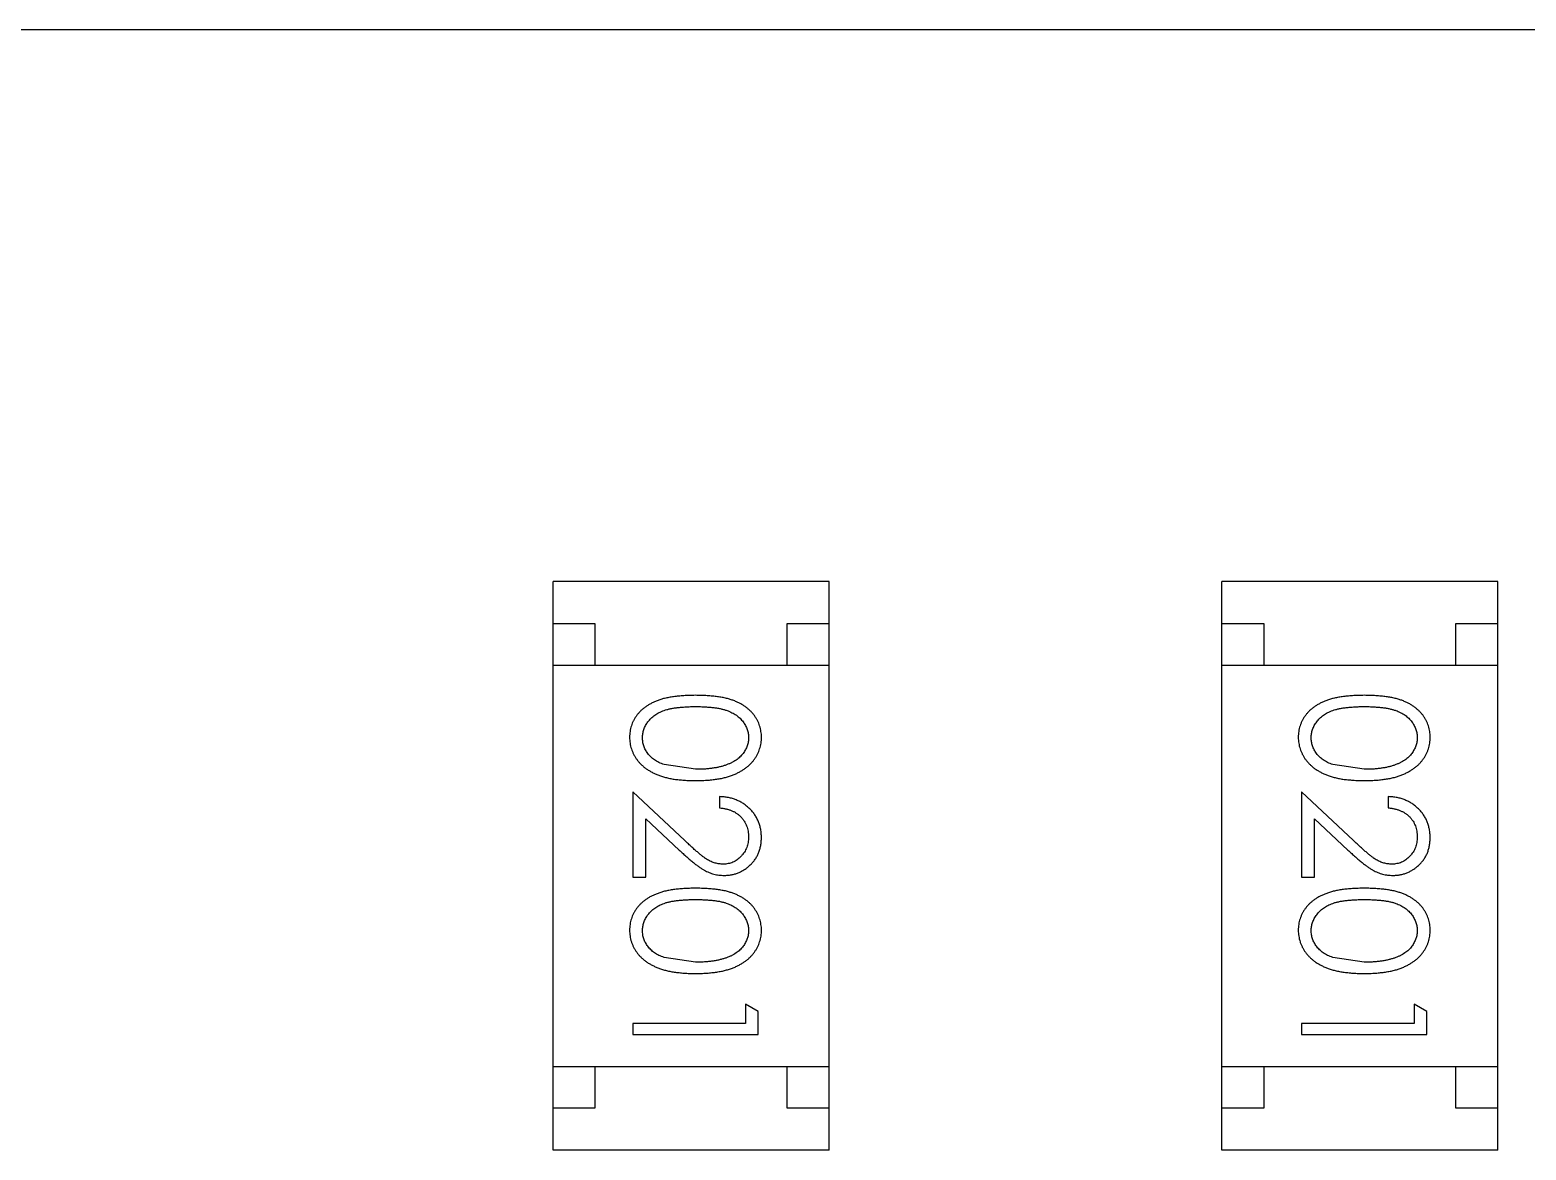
# Model space of a CAD drawing. Header units: inches. Extents: x 4.1 to 94, y -51.8 to -2.2.
# Drawn here: x 73.513 to 75.303, y -33.155 to -31.815 of the extents above; entities that cross this region are included whole.
import ezdxf

# ---------------------------------------------------------------- set-up
doc = ezdxf.new("R2010")
doc.units = ezdxf.units.IN
doc.header["$LTSCALE"] = 1.21
doc.header["$MEASUREMENT"] = 0
doc.layers.get('0').update_dxf_attribs({"linetype": 'CONTINUOUS'})

msp = doc.modelspace()

# ---------------------------------------------------------------- linework, layer by layer
at = {"color": 7, "linetype": 'Continuous'}
for p, q in [((76.9043, -31.815), (70.9043, -31.815)), ((74.4691, -32.475), (74.1391, -32.475)), ((74.1391, -33.155), (74.1391, -32.475)), ((74.4691, -33.155), (74.4691, -32.475)), ((75.2691, -32.475), (74.9391, -32.475)), ((74.9391, -33.155), (74.9391, -32.475)), ((75.2691, -33.155), (75.2691, -32.475)), ((74.1391, -32.525), (74.1891, -32.525)), ((74.1891, -32.525), (74.1891, -32.575)), ((74.4191, -32.525), (74.4691, -32.525)), ((74.4191, -32.575), (74.4191, -32.525)), ((74.9391, -32.525), (74.9891, -32.525)), ((74.9891, -32.525), (74.9891, -32.575)), ((75.2191, -32.525), (75.2691, -32.525)), ((75.2191, -32.575), (75.2191, -32.525)), ((74.1391, -32.575), (74.4691, -32.575)), ((74.9391, -32.575), (75.2691, -32.575)), ((74.3094, -32.6995), (74.2717, -32.6938)), ((75.1094, -32.6995), (75.0717, -32.6938)), ((74.2964, -32.7846), (74.2344, -32.7264)), ((74.2344, -32.7264), (74.2344, -32.8284)), ((74.3382, -32.7322), (74.3382, -32.7457)), ((75.0964, -32.7846), (75.0344, -32.7264)), ((75.0344, -32.7264), (75.0344, -32.8284)), ((75.1382, -32.7322), (75.1382, -32.7457)), ((74.2498, -32.7586), (74.2898, -32.7961)), ((74.2498, -32.8284), (74.2498, -32.7586)), ((75.0498, -32.7586), (75.0898, -32.7961)), ((75.0498, -32.8284), (75.0498, -32.7586)), ((74.2344, -32.8284), (74.2498, -32.8284)), ((75.0344, -32.8284), (75.0498, -32.8284)), ((74.3094, -32.9303), (74.2717, -32.9246)), ((75.1094, -32.9303), (75.0717, -32.9246)), ((74.3844, -32.9891), (74.369, -32.9803)), ((74.369, -32.9803), (74.369, -33.0034)), ((75.1844, -32.9891), (75.169, -32.9803)), ((75.169, -32.9803), (75.169, -33.0034)), ((74.369, -33.0034), (74.2344, -33.0034)), ((74.2344, -33.0034), (74.2344, -33.0168)), ((74.3844, -33.0168), (74.3844, -32.9891)), ((75.169, -33.0034), (75.0344, -33.0034)), ((75.0344, -33.0034), (75.0344, -33.0168)), ((75.1844, -33.0168), (75.1844, -32.9891)), ((74.2344, -33.0168), (74.3844, -33.0168)), ((75.0344, -33.0168), (75.1844, -33.0168)), ((74.1391, -33.055), (74.4691, -33.055)), ((74.1891, -33.055), (74.1891, -33.105)), ((74.4191, -33.105), (74.4191, -33.055)), ((74.9391, -33.055), (75.2691, -33.055)), ((74.9891, -33.055), (74.9891, -33.105)), ((75.2191, -33.105), (75.2191, -33.055)), ((74.1891, -33.105), (74.1391, -33.105)), ((74.4691, -33.105), (74.4191, -33.105)), ((74.9891, -33.105), (74.9391, -33.105)), ((75.2691, -33.105), (75.2191, -33.105)), ((74.4691, -33.155), (74.1391, -33.155)), ((75.2691, -33.155), (74.9391, -33.155))]:
    msp.add_line(p, q, dxfattribs=at)
for points, knots in [([(74.3093, -32.611), (74.3069, -32.6111), (74.3023, -32.6111), (74.2955, -32.6114), (74.2892, -32.6119), (74.2832, -32.6126), (74.2777, -32.6135), (74.2725, -32.6146), (74.2678, -32.6159), (74.2635, -32.6174), (74.2595, -32.6191), (74.2558, -32.621), (74.2523, -32.623), (74.2491, -32.6252), (74.2461, -32.6275), (74.2434, -32.6299), (74.241, -32.6326), (74.2388, -32.6354), (74.2368, -32.6383), (74.2351, -32.6413), (74.2337, -32.6444), (74.2326, -32.6476), (74.2316, -32.6509), (74.231, -32.6542), (74.2306, -32.6577), (74.2305, -32.66), (74.2305, -32.6612)], [0, 0, 0, 0, 0.068113, 0.132564, 0.193427, 0.250218, 0.303569, 0.353576, 0.400235, 0.443586, 0.484619, 0.524292, 0.56238, 0.599049, 0.63494, 0.669782, 0.704009, 0.737842, 0.771098, 0.803896, 0.836415, 0.868639, 0.900715, 0.933378, 0.966213, 1, 1, 1, 1]), ([(74.3882, -32.6612), (74.3882, -32.66), (74.3882, -32.6577), (74.3877, -32.6542), (74.3871, -32.6509), (74.3861, -32.6476), (74.385, -32.6444), (74.3835, -32.6412), (74.3818, -32.6382), (74.3799, -32.6352), (74.3776, -32.6324), (74.3752, -32.6298), (74.3725, -32.6273), (74.3695, -32.625), (74.3663, -32.6228), (74.3629, -32.6208), (74.3592, -32.619), (74.3552, -32.6173), (74.3509, -32.6158), (74.3462, -32.6146), (74.3411, -32.6134), (74.3355, -32.6126), (74.3296, -32.6119), (74.3232, -32.6114), (74.3164, -32.6111), (74.3117, -32.6111), (74.3093, -32.611)], [0, 0, 0, 0, 0.033742, 0.066533, 0.099153, 0.13154, 0.164087, 0.196563, 0.229707, 0.263315, 0.297504, 0.331686, 0.366482, 0.4021, 0.438958, 0.476748, 0.515985, 0.556589, 0.599519, 0.645765, 0.695487, 0.748721, 0.805687, 0.866754, 0.931405, 1, 1, 1, 1]), ([(75.1093, -32.611), (75.1069, -32.6111), (75.1023, -32.6111), (75.0955, -32.6114), (75.0892, -32.6119), (75.0832, -32.6126), (75.0777, -32.6135), (75.0725, -32.6146), (75.0678, -32.6159), (75.0635, -32.6174), (75.0595, -32.6191), (75.0558, -32.621), (75.0523, -32.623), (75.0491, -32.6252), (75.0461, -32.6275), (75.0434, -32.6299), (75.041, -32.6326), (75.0388, -32.6354), (75.0368, -32.6383), (75.0352, -32.6413), (75.0337, -32.6444), (75.0326, -32.6476), (75.0316, -32.6509), (75.031, -32.6542), (75.0306, -32.6577), (75.0305, -32.66), (75.0305, -32.6612)], [0, 0, 0, 0, 0.068113, 0.132564, 0.193427, 0.250218, 0.303569, 0.353576, 0.400235, 0.443586, 0.484619, 0.524292, 0.56238, 0.599049, 0.63494, 0.669782, 0.704009, 0.737842, 0.771098, 0.803896, 0.836415, 0.868639, 0.900715, 0.933378, 0.966213, 1, 1, 1, 1]), ([(75.1882, -32.6612), (75.1882, -32.66), (75.1882, -32.6577), (75.1877, -32.6542), (75.1871, -32.6509), (75.1861, -32.6476), (75.185, -32.6444), (75.1835, -32.6412), (75.1818, -32.6382), (75.1799, -32.6352), (75.1776, -32.6324), (75.1752, -32.6298), (75.1725, -32.6273), (75.1695, -32.625), (75.1663, -32.6228), (75.1629, -32.6208), (75.1592, -32.619), (75.1552, -32.6173), (75.1509, -32.6158), (75.1462, -32.6146), (75.1411, -32.6134), (75.1355, -32.6126), (75.1296, -32.6119), (75.1232, -32.6114), (75.1164, -32.6111), (75.1117, -32.6111), (75.1093, -32.611)], [0, 0, 0, 0, 0.033742, 0.066533, 0.099153, 0.13154, 0.164087, 0.196563, 0.229707, 0.263315, 0.297504, 0.331686, 0.366482, 0.4021, 0.438958, 0.476748, 0.515985, 0.556589, 0.599519, 0.645765, 0.695487, 0.748721, 0.805687, 0.866754, 0.931405, 1, 1, 1, 1]), ([(74.2459, -32.6616), (74.246, -32.66), (74.2462, -32.6567), (74.2475, -32.6518), (74.2495, -32.6471), (74.2519, -32.6433), (74.2542, -32.6405), (74.2561, -32.6384), (74.2583, -32.6365), (74.2606, -32.6347), (74.2631, -32.6331), (74.2658, -32.6316), (74.2687, -32.6303), (74.2718, -32.629), (74.2752, -32.628), (74.279, -32.627), (74.2832, -32.6263), (74.2877, -32.6256), (74.2926, -32.6251), (74.2978, -32.6248), (74.3035, -32.6245), (74.3074, -32.6245), (74.3094, -32.6245)], [0, 0, 0, 0, 0.060034, 0.120278, 0.182348, 0.247919, 0.281641, 0.315701, 0.350322, 0.385703, 0.421819, 0.459196, 0.497866, 0.538301, 0.58121, 0.628183, 0.679403, 0.734699, 0.794074, 0.858416, 0.927049, 1, 1, 1, 1]), ([(74.3094, -32.6245), (74.3114, -32.6245), (74.3153, -32.6245), (74.3209, -32.6248), (74.3262, -32.6251), (74.3311, -32.6256), (74.3357, -32.6262), (74.3398, -32.6271), (74.3436, -32.628), (74.347, -32.6291), (74.3501, -32.6303), (74.353, -32.6317), (74.3557, -32.6332), (74.3582, -32.6348), (74.3605, -32.6365), (74.3627, -32.6384), (74.3646, -32.6405), (74.3668, -32.6433), (74.3692, -32.6471), (74.3713, -32.6518), (74.3726, -32.6567), (74.3727, -32.66), (74.3728, -32.6616)], [0, 0, 0, 0, 0.073302, 0.142286, 0.206253, 0.266017, 0.321612, 0.372532, 0.419497, 0.462398, 0.502825, 0.541489, 0.579034, 0.615143, 0.650298, 0.684912, 0.718701, 0.752189, 0.817245, 0.879117, 0.939613, 1, 1, 1, 1]), ([(75.0459, -32.6616), (75.046, -32.66), (75.0462, -32.6567), (75.0475, -32.6518), (75.0495, -32.6471), (75.0519, -32.6433), (75.0542, -32.6405), (75.0561, -32.6384), (75.0583, -32.6365), (75.0606, -32.6347), (75.0631, -32.6331), (75.0658, -32.6316), (75.0687, -32.6303), (75.0718, -32.629), (75.0752, -32.628), (75.079, -32.627), (75.0832, -32.6263), (75.0877, -32.6256), (75.0926, -32.6251), (75.0978, -32.6248), (75.1035, -32.6245), (75.1074, -32.6245), (75.1094, -32.6245)], [0, 0, 0, 0, 0.060034, 0.120278, 0.182348, 0.247919, 0.281641, 0.315701, 0.350322, 0.385703, 0.421819, 0.459196, 0.497866, 0.538301, 0.58121, 0.628183, 0.679403, 0.734699, 0.794074, 0.858416, 0.927049, 1, 1, 1, 1]), ([(75.1094, -32.6245), (75.1114, -32.6245), (75.1153, -32.6245), (75.121, -32.6248), (75.1262, -32.6251), (75.1311, -32.6256), (75.1357, -32.6262), (75.1398, -32.6271), (75.1436, -32.628), (75.147, -32.6291), (75.1501, -32.6303), (75.153, -32.6317), (75.1557, -32.6332), (75.1582, -32.6348), (75.1605, -32.6365), (75.1627, -32.6384), (75.1646, -32.6405), (75.1668, -32.6433), (75.1692, -32.6471), (75.1713, -32.6518), (75.1726, -32.6567), (75.1727, -32.66), (75.1728, -32.6616)], [0, 0, 0, 0, 0.073302, 0.142286, 0.206253, 0.266017, 0.321612, 0.372532, 0.419497, 0.462398, 0.502825, 0.541489, 0.579034, 0.615143, 0.650298, 0.684912, 0.718701, 0.752189, 0.817245, 0.879117, 0.939613, 1, 1, 1, 1]), ([(74.2305, -32.6612), (74.2305, -32.6624), (74.2306, -32.6648), (74.231, -32.6683), (74.2317, -32.6717), (74.2326, -32.6751), (74.2338, -32.6783), (74.2353, -32.6815), (74.237, -32.6846), (74.239, -32.6876), (74.2413, -32.6905), (74.2438, -32.6932), (74.2466, -32.6958), (74.2496, -32.6982), (74.2529, -32.7005), (74.2565, -32.7026), (74.2603, -32.7045), (74.2643, -32.7063), (74.2687, -32.7079), (74.2735, -32.7092), (74.2786, -32.7104), (74.284, -32.7114), (74.2898, -32.712), (74.296, -32.7126), (74.3025, -32.7129), (74.307, -32.7129), (74.3093, -32.713)], [0, 0, 0, 0, 0.033824, 0.067298, 0.10028, 0.133019, 0.165736, 0.198792, 0.232372, 0.266409, 0.301016, 0.336196, 0.371972, 0.408574, 0.446394, 0.485225, 0.525372, 0.567224, 0.611081, 0.65775, 0.70702, 0.759235, 0.814484, 0.873227, 0.934937, 1, 1, 1, 1]), ([(74.2717, -32.6938), (74.2706, -32.6934), (74.2686, -32.6927), (74.2656, -32.6913), (74.2629, -32.6899), (74.2604, -32.6883), (74.2581, -32.6865), (74.2559, -32.6847), (74.254, -32.6827), (74.2518, -32.6799), (74.2494, -32.6762), (74.2474, -32.6715), (74.2461, -32.6666), (74.246, -32.6633), (74.2459, -32.6616)], [0, 0, 0, 0, 0.075949, 0.148549, 0.218996, 0.286119, 0.351826, 0.416074, 0.478265, 0.540325, 0.660405, 0.774606, 0.887187, 1, 1, 1, 1]), ([(74.3093, -32.713), (74.3116, -32.7129), (74.3161, -32.7129), (74.3227, -32.7126), (74.3289, -32.7121), (74.3347, -32.7113), (74.3402, -32.7104), (74.3453, -32.7092), (74.3501, -32.7078), (74.3545, -32.7062), (74.3586, -32.7044), (74.3624, -32.7025), (74.366, -32.7003), (74.3693, -32.6981), (74.3723, -32.6957), (74.3751, -32.6931), (74.3776, -32.6904), (74.3798, -32.6875), (74.3818, -32.6846), (74.3835, -32.6815), (74.385, -32.6783), (74.3861, -32.675), (74.3871, -32.6717), (74.3878, -32.6683), (74.3882, -32.6648), (74.3882, -32.6624), (74.3882, -32.6612)], [0, 0, 0, 0, 0.065278, 0.127205, 0.186168, 0.241675, 0.294115, 0.343609, 0.390387, 0.434463, 0.476646, 0.517002, 0.555936, 0.593716, 0.630057, 0.665601, 0.700745, 0.734917, 0.768681, 0.802087, 0.834849, 0.867433, 0.900138, 0.932806, 0.966212, 1, 1, 1, 1]), ([(74.3728, -32.6616), (74.3727, -32.6633), (74.3726, -32.6666), (74.3713, -32.6714), (74.3692, -32.6761), (74.3668, -32.6798), (74.3646, -32.6827), (74.3625, -32.6847), (74.3603, -32.6867), (74.3578, -32.6885), (74.3551, -32.6902), (74.3522, -32.6917), (74.349, -32.6932), (74.3456, -32.6945), (74.3419, -32.6957), (74.338, -32.6968), (74.3338, -32.6976), (74.3294, -32.6983), (74.3248, -32.6988), (74.3199, -32.6993), (74.3147, -32.6994), (74.3112, -32.6995), (74.3094, -32.6995)], [0, 0, 0, 0, 0.059689, 0.119507, 0.181075, 0.246162, 0.279894, 0.314468, 0.350403, 0.387474, 0.426147, 0.466624, 0.508745, 0.553328, 0.600058, 0.649177, 0.700552, 0.754894, 0.811825, 0.871514, 0.934319, 1, 1, 1, 1]), ([(75.0305, -32.6612), (75.0305, -32.6624), (75.0306, -32.6648), (75.031, -32.6683), (75.0317, -32.6717), (75.0326, -32.6751), (75.0338, -32.6783), (75.0353, -32.6815), (75.037, -32.6846), (75.039, -32.6876), (75.0413, -32.6905), (75.0438, -32.6932), (75.0466, -32.6958), (75.0496, -32.6982), (75.0529, -32.7005), (75.0565, -32.7026), (75.0603, -32.7045), (75.0643, -32.7063), (75.0687, -32.7079), (75.0735, -32.7092), (75.0786, -32.7104), (75.084, -32.7114), (75.0898, -32.712), (75.096, -32.7126), (75.1025, -32.7129), (75.107, -32.7129), (75.1093, -32.713)], [0, 0, 0, 0, 0.033824, 0.067298, 0.10028, 0.133019, 0.165736, 0.198792, 0.232372, 0.266409, 0.301016, 0.336196, 0.371972, 0.408574, 0.446394, 0.485225, 0.525372, 0.567224, 0.611081, 0.65775, 0.70702, 0.759235, 0.814484, 0.873227, 0.934937, 1, 1, 1, 1]), ([(75.0717, -32.6938), (75.0706, -32.6934), (75.0686, -32.6927), (75.0656, -32.6913), (75.0629, -32.6899), (75.0604, -32.6883), (75.0581, -32.6865), (75.0559, -32.6847), (75.054, -32.6827), (75.0518, -32.6799), (75.0494, -32.6762), (75.0474, -32.6715), (75.0461, -32.6666), (75.046, -32.6633), (75.0459, -32.6616)], [0, 0, 0, 0, 0.075949, 0.148549, 0.218996, 0.286119, 0.351826, 0.416074, 0.478265, 0.540325, 0.660405, 0.774606, 0.887187, 1, 1, 1, 1]), ([(75.1093, -32.713), (75.1116, -32.7129), (75.1161, -32.7129), (75.1227, -32.7126), (75.1289, -32.7121), (75.1347, -32.7113), (75.1402, -32.7104), (75.1453, -32.7092), (75.1501, -32.7078), (75.1545, -32.7062), (75.1586, -32.7044), (75.1624, -32.7025), (75.166, -32.7003), (75.1693, -32.6981), (75.1723, -32.6957), (75.1751, -32.6931), (75.1776, -32.6904), (75.1798, -32.6875), (75.1818, -32.6846), (75.1835, -32.6815), (75.185, -32.6783), (75.1862, -32.675), (75.1871, -32.6717), (75.1878, -32.6683), (75.1882, -32.6648), (75.1882, -32.6624), (75.1882, -32.6612)], [0, 0, 0, 0, 0.065278, 0.127205, 0.186168, 0.241675, 0.294115, 0.343609, 0.390387, 0.434463, 0.476646, 0.517002, 0.555936, 0.593716, 0.630057, 0.665601, 0.700745, 0.734917, 0.768681, 0.802087, 0.834849, 0.867433, 0.900138, 0.932806, 0.966212, 1, 1, 1, 1]), ([(75.1728, -32.6616), (75.1727, -32.6633), (75.1726, -32.6666), (75.1713, -32.6714), (75.1692, -32.6761), (75.1668, -32.6798), (75.1646, -32.6827), (75.1626, -32.6847), (75.1603, -32.6867), (75.1579, -32.6885), (75.1551, -32.6902), (75.1522, -32.6917), (75.149, -32.6932), (75.1456, -32.6945), (75.1419, -32.6957), (75.138, -32.6968), (75.1338, -32.6976), (75.1294, -32.6983), (75.1248, -32.6988), (75.1199, -32.6993), (75.1147, -32.6994), (75.1112, -32.6995), (75.1094, -32.6995)], [0, 0, 0, 0, 0.059689, 0.119507, 0.181075, 0.246162, 0.279894, 0.314468, 0.350403, 0.387474, 0.426147, 0.466624, 0.508745, 0.553328, 0.600058, 0.649177, 0.700552, 0.754894, 0.811825, 0.871514, 0.934319, 1, 1, 1, 1]), ([(74.3882, -32.7811), (74.3882, -32.7794), (74.3881, -32.7762), (74.3874, -32.7713), (74.3863, -32.7667), (74.3848, -32.7623), (74.3828, -32.7581), (74.3804, -32.754), (74.3775, -32.7502), (74.3742, -32.7467), (74.3706, -32.7434), (74.3667, -32.7405), (74.3625, -32.7381), (74.3581, -32.7361), (74.3535, -32.7344), (74.3486, -32.7333), (74.3435, -32.7325), (74.34, -32.7323), (74.3382, -32.7322)], [0, 0, 0, 0, 0.06445, 0.126725, 0.187421, 0.247417, 0.306749, 0.366595, 0.427749, 0.490235, 0.553031, 0.614805, 0.676505, 0.738096, 0.801021, 0.864897, 0.931209, 1, 1, 1, 1]), ([(75.1882, -32.7811), (75.1882, -32.7794), (75.1881, -32.7762), (75.1874, -32.7713), (75.1863, -32.7667), (75.1848, -32.7623), (75.1828, -32.7581), (75.1804, -32.754), (75.1775, -32.7502), (75.1742, -32.7467), (75.1706, -32.7434), (75.1667, -32.7405), (75.1625, -32.7381), (75.1581, -32.7361), (75.1535, -32.7344), (75.1486, -32.7333), (75.1435, -32.7325), (75.14, -32.7323), (75.1382, -32.7322)], [0, 0, 0, 0, 0.06445, 0.126725, 0.187421, 0.247417, 0.306749, 0.366595, 0.427749, 0.490235, 0.553031, 0.614805, 0.676505, 0.738096, 0.801021, 0.864897, 0.931209, 1, 1, 1, 1]), ([(74.3382, -32.7457), (74.3395, -32.7458), (74.3422, -32.746), (74.3459, -32.7468), (74.3495, -32.7477), (74.3528, -32.749), (74.3559, -32.7505), (74.3587, -32.7522), (74.3614, -32.7542), (74.3638, -32.7565), (74.3659, -32.7589), (74.3678, -32.7615), (74.3693, -32.7643), (74.3706, -32.7673), (74.3716, -32.7703), (74.3723, -32.7736), (74.3727, -32.777), (74.3728, -32.7793), (74.3728, -32.7804)], [0, 0, 0, 0, 0.073648, 0.143686, 0.210962, 0.275557, 0.338064, 0.399311, 0.4594, 0.51934, 0.579024, 0.637809, 0.695959, 0.754122, 0.813113, 0.873453, 0.935561, 1, 1, 1, 1]), ([(75.1382, -32.7457), (75.1396, -32.7458), (75.1422, -32.746), (75.1459, -32.7468), (75.1495, -32.7477), (75.1528, -32.749), (75.1559, -32.7505), (75.1588, -32.7522), (75.1614, -32.7542), (75.1638, -32.7565), (75.1659, -32.7589), (75.1678, -32.7615), (75.1693, -32.7643), (75.1706, -32.7673), (75.1716, -32.7703), (75.1723, -32.7736), (75.1727, -32.777), (75.1728, -32.7793), (75.1728, -32.7804)], [0, 0, 0, 0, 0.073648, 0.143686, 0.210962, 0.275557, 0.338064, 0.399311, 0.4594, 0.51934, 0.579024, 0.637809, 0.695959, 0.754122, 0.813113, 0.873453, 0.935561, 1, 1, 1, 1]), ([(74.3424, -32.813), (74.3408, -32.8129), (74.3376, -32.8128), (74.3328, -32.8117), (74.3281, -32.81), (74.3243, -32.8081), (74.3212, -32.806), (74.3185, -32.8041), (74.3156, -32.8018), (74.3123, -32.7991), (74.3088, -32.796), (74.3049, -32.7926), (74.3008, -32.7887), (74.2979, -32.786), (74.2964, -32.7846)], [0, 0, 0, 0, 0.088014, 0.174976, 0.2638, 0.355443, 0.406413, 0.465519, 0.533076, 0.609353, 0.693899, 0.787171, 0.889197, 1, 1, 1, 1]), ([(74.3728, -32.7804), (74.3728, -32.7816), (74.3727, -32.7838), (74.3723, -32.787), (74.3716, -32.7901), (74.3706, -32.7931), (74.3694, -32.7959), (74.3678, -32.7986), (74.366, -32.8011), (74.3639, -32.8036), (74.3616, -32.8058), (74.3592, -32.8077), (74.3567, -32.8093), (74.354, -32.8107), (74.3513, -32.8117), (74.3484, -32.8124), (74.3455, -32.8129), (74.3434, -32.8129), (74.3424, -32.813)], [0, 0, 0, 0, 0.068027, 0.133505, 0.19695, 0.26027, 0.322741, 0.384982, 0.448465, 0.513424, 0.578224, 0.640011, 0.700094, 0.760067, 0.819012, 0.877878, 0.938035, 1, 1, 1, 1]), ([(74.3436, -32.8264), (74.3451, -32.8264), (74.348, -32.8263), (74.3523, -32.8257), (74.3565, -32.8247), (74.3605, -32.8234), (74.3643, -32.8216), (74.368, -32.8194), (74.3716, -32.8169), (74.375, -32.8139), (74.3781, -32.8107), (74.3808, -32.8072), (74.3831, -32.8034), (74.385, -32.7995), (74.3864, -32.7952), (74.3874, -32.7907), (74.3881, -32.786), (74.3882, -32.7828), (74.3882, -32.7811)], [0, 0, 0, 0, 0.06271, 0.123347, 0.183401, 0.242828, 0.302097, 0.36242, 0.423725, 0.487032, 0.550491, 0.612709, 0.674265, 0.73617, 0.799211, 0.863483, 0.930525, 1, 1, 1, 1]), ([(75.1424, -32.813), (75.1408, -32.8129), (75.1376, -32.8128), (75.1328, -32.8117), (75.1281, -32.81), (75.1243, -32.8081), (75.1212, -32.806), (75.1185, -32.8041), (75.1156, -32.8018), (75.1123, -32.7991), (75.1088, -32.796), (75.1049, -32.7926), (75.1008, -32.7887), (75.0979, -32.786), (75.0964, -32.7846)], [0, 0, 0, 0, 0.088014, 0.174976, 0.2638, 0.355443, 0.406413, 0.465519, 0.533076, 0.609353, 0.693899, 0.787171, 0.889197, 1, 1, 1, 1]), ([(75.1728, -32.7804), (75.1728, -32.7816), (75.1727, -32.7838), (75.1723, -32.787), (75.1716, -32.7901), (75.1706, -32.7931), (75.1694, -32.7959), (75.1678, -32.7986), (75.166, -32.8011), (75.1639, -32.8036), (75.1616, -32.8058), (75.1592, -32.8077), (75.1567, -32.8093), (75.154, -32.8107), (75.1513, -32.8117), (75.1484, -32.8124), (75.1455, -32.8129), (75.1434, -32.8129), (75.1424, -32.813)], [0, 0, 0, 0, 0.068027, 0.133505, 0.19695, 0.26027, 0.322741, 0.384982, 0.448465, 0.513424, 0.578224, 0.640011, 0.700094, 0.760067, 0.819012, 0.877878, 0.938035, 1, 1, 1, 1]), ([(75.1436, -32.8264), (75.1451, -32.8264), (75.148, -32.8263), (75.1523, -32.8257), (75.1565, -32.8247), (75.1605, -32.8234), (75.1644, -32.8216), (75.168, -32.8194), (75.1716, -32.8169), (75.175, -32.8139), (75.1781, -32.8107), (75.1808, -32.8072), (75.1831, -32.8034), (75.185, -32.7995), (75.1864, -32.7952), (75.1875, -32.7907), (75.1881, -32.786), (75.1882, -32.7828), (75.1882, -32.7811)], [0, 0, 0, 0, 0.06271, 0.123347, 0.183401, 0.242828, 0.302097, 0.36242, 0.423725, 0.487032, 0.550491, 0.612709, 0.674265, 0.73617, 0.799211, 0.863483, 0.930525, 1, 1, 1, 1]), ([(74.2898, -32.7961), (74.2913, -32.7975), (74.2943, -32.8003), (74.2987, -32.8042), (74.3028, -32.8078), (74.3067, -32.811), (74.3103, -32.8138), (74.3137, -32.8163), (74.3168, -32.8184), (74.3207, -32.8207), (74.3254, -32.8231), (74.3313, -32.825), (74.3374, -32.8262), (74.3415, -32.8264), (74.3436, -32.8264)], [0, 0, 0, 0, 0.09953, 0.192079, 0.277712, 0.357454, 0.429648, 0.495771, 0.555538, 0.608657, 0.707578, 0.804328, 0.901298, 1, 1, 1, 1]), ([(75.0898, -32.7961), (75.0913, -32.7975), (75.0943, -32.8003), (75.0987, -32.8042), (75.1028, -32.8078), (75.1067, -32.811), (75.1103, -32.8138), (75.1137, -32.8163), (75.1168, -32.8184), (75.1207, -32.8207), (75.1254, -32.8231), (75.1313, -32.825), (75.1374, -32.8262), (75.1415, -32.8264), (75.1436, -32.8264)], [0, 0, 0, 0, 0.09953, 0.192079, 0.277712, 0.357454, 0.429648, 0.495771, 0.555538, 0.608657, 0.707578, 0.804328, 0.901298, 1, 1, 1, 1]), ([(74.3093, -32.8418), (74.3069, -32.8418), (74.3023, -32.8419), (74.2955, -32.8422), (74.2892, -32.8427), (74.2832, -32.8434), (74.2777, -32.8443), (74.2725, -32.8453), (74.2678, -32.8467), (74.2635, -32.8482), (74.2595, -32.8499), (74.2558, -32.8517), (74.2523, -32.8537), (74.2491, -32.8559), (74.2461, -32.8582), (74.2434, -32.8607), (74.241, -32.8634), (74.2388, -32.8661), (74.2368, -32.8691), (74.2351, -32.8721), (74.2337, -32.8752), (74.2326, -32.8784), (74.2316, -32.8816), (74.231, -32.885), (74.2306, -32.8884), (74.2305, -32.8908), (74.2305, -32.892)], [0, 0, 0, 0, 0.068113, 0.132564, 0.193427, 0.250218, 0.303569, 0.353576, 0.400235, 0.443586, 0.484619, 0.524292, 0.56238, 0.599049, 0.63494, 0.669782, 0.704009, 0.737842, 0.771098, 0.803896, 0.836415, 0.868639, 0.900715, 0.933378, 0.966213, 1, 1, 1, 1]), ([(74.3882, -32.892), (74.3882, -32.8908), (74.3882, -32.8884), (74.3877, -32.885), (74.3871, -32.8816), (74.3861, -32.8783), (74.385, -32.8751), (74.3835, -32.872), (74.3818, -32.869), (74.3799, -32.866), (74.3776, -32.8632), (74.3752, -32.8605), (74.3725, -32.8581), (74.3695, -32.8558), (74.3663, -32.8536), (74.3629, -32.8516), (74.3592, -32.8498), (74.3552, -32.8481), (74.3509, -32.8466), (74.3462, -32.8453), (74.3411, -32.8442), (74.3355, -32.8434), (74.3296, -32.8427), (74.3232, -32.8422), (74.3164, -32.8419), (74.3117, -32.8418), (74.3093, -32.8418)], [0, 0, 0, 0, 0.033742, 0.066533, 0.099153, 0.13154, 0.164087, 0.196563, 0.229707, 0.263315, 0.297504, 0.331686, 0.366482, 0.4021, 0.438958, 0.476748, 0.515985, 0.556589, 0.599519, 0.645765, 0.695487, 0.748721, 0.805687, 0.866754, 0.931405, 1, 1, 1, 1]), ([(75.1093, -32.8418), (75.1069, -32.8418), (75.1023, -32.8419), (75.0955, -32.8422), (75.0892, -32.8427), (75.0832, -32.8434), (75.0777, -32.8443), (75.0725, -32.8453), (75.0678, -32.8467), (75.0635, -32.8482), (75.0595, -32.8499), (75.0558, -32.8517), (75.0523, -32.8537), (75.0491, -32.8559), (75.0461, -32.8582), (75.0434, -32.8607), (75.041, -32.8634), (75.0388, -32.8661), (75.0368, -32.8691), (75.0352, -32.8721), (75.0337, -32.8752), (75.0326, -32.8784), (75.0316, -32.8816), (75.031, -32.885), (75.0306, -32.8884), (75.0305, -32.8908), (75.0305, -32.892)], [0, 0, 0, 0, 0.068113, 0.132564, 0.193427, 0.250218, 0.303569, 0.353576, 0.400235, 0.443586, 0.484619, 0.524292, 0.56238, 0.599049, 0.63494, 0.669782, 0.704009, 0.737842, 0.771098, 0.803896, 0.836415, 0.868639, 0.900715, 0.933378, 0.966213, 1, 1, 1, 1]), ([(75.1882, -32.892), (75.1882, -32.8908), (75.1882, -32.8884), (75.1877, -32.885), (75.1871, -32.8816), (75.1861, -32.8783), (75.185, -32.8751), (75.1835, -32.872), (75.1818, -32.869), (75.1799, -32.866), (75.1776, -32.8632), (75.1752, -32.8605), (75.1725, -32.8581), (75.1695, -32.8558), (75.1663, -32.8536), (75.1629, -32.8516), (75.1592, -32.8498), (75.1552, -32.8481), (75.1509, -32.8466), (75.1462, -32.8453), (75.1411, -32.8442), (75.1355, -32.8434), (75.1296, -32.8427), (75.1232, -32.8422), (75.1164, -32.8419), (75.1117, -32.8418), (75.1093, -32.8418)], [0, 0, 0, 0, 0.033742, 0.066533, 0.099153, 0.13154, 0.164087, 0.196563, 0.229707, 0.263315, 0.297504, 0.331686, 0.366482, 0.4021, 0.438958, 0.476748, 0.515985, 0.556589, 0.599519, 0.645765, 0.695487, 0.748721, 0.805687, 0.866754, 0.931405, 1, 1, 1, 1]), ([(74.2459, -32.8924), (74.246, -32.8908), (74.2462, -32.8875), (74.2475, -32.8826), (74.2495, -32.8778), (74.2519, -32.8741), (74.2542, -32.8712), (74.2561, -32.8692), (74.2583, -32.8673), (74.2606, -32.8655), (74.2631, -32.8639), (74.2658, -32.8624), (74.2687, -32.8611), (74.2718, -32.8598), (74.2752, -32.8587), (74.279, -32.8578), (74.2832, -32.857), (74.2877, -32.8564), (74.2926, -32.8559), (74.2978, -32.8556), (74.3035, -32.8553), (74.3074, -32.8553), (74.3094, -32.8553)], [0, 0, 0, 0, 0.060034, 0.120278, 0.182348, 0.247919, 0.281641, 0.315701, 0.350322, 0.385703, 0.421819, 0.459196, 0.497866, 0.538301, 0.58121, 0.628183, 0.679403, 0.734699, 0.794074, 0.858416, 0.927049, 1, 1, 1, 1]), ([(74.3094, -32.8553), (74.3114, -32.8553), (74.3153, -32.8553), (74.3209, -32.8556), (74.3262, -32.8559), (74.3311, -32.8564), (74.3357, -32.857), (74.3398, -32.8578), (74.3436, -32.8587), (74.347, -32.8598), (74.3501, -32.8611), (74.353, -32.8624), (74.3557, -32.8639), (74.3582, -32.8656), (74.3605, -32.8673), (74.3627, -32.8692), (74.3646, -32.8712), (74.3668, -32.8741), (74.3692, -32.8778), (74.3713, -32.8825), (74.3726, -32.8874), (74.3727, -32.8908), (74.3728, -32.8924)], [0, 0, 0, 0, 0.073302, 0.142286, 0.206253, 0.266017, 0.321612, 0.372532, 0.419497, 0.462398, 0.502825, 0.541489, 0.579034, 0.615143, 0.650298, 0.684912, 0.718701, 0.752189, 0.817245, 0.879117, 0.939613, 1, 1, 1, 1]), ([(75.0459, -32.8924), (75.046, -32.8908), (75.0462, -32.8875), (75.0475, -32.8826), (75.0495, -32.8778), (75.0519, -32.8741), (75.0542, -32.8712), (75.0561, -32.8692), (75.0583, -32.8673), (75.0606, -32.8655), (75.0631, -32.8639), (75.0658, -32.8624), (75.0687, -32.8611), (75.0718, -32.8598), (75.0752, -32.8587), (75.079, -32.8578), (75.0832, -32.857), (75.0877, -32.8564), (75.0926, -32.8559), (75.0978, -32.8556), (75.1035, -32.8553), (75.1074, -32.8553), (75.1094, -32.8553)], [0, 0, 0, 0, 0.060034, 0.120278, 0.182348, 0.247919, 0.281641, 0.315701, 0.350322, 0.385703, 0.421819, 0.459196, 0.497866, 0.538301, 0.58121, 0.628183, 0.679403, 0.734699, 0.794074, 0.858416, 0.927049, 1, 1, 1, 1]), ([(75.1094, -32.8553), (75.1114, -32.8553), (75.1153, -32.8553), (75.121, -32.8556), (75.1262, -32.8559), (75.1311, -32.8564), (75.1357, -32.857), (75.1398, -32.8578), (75.1436, -32.8587), (75.147, -32.8598), (75.1501, -32.8611), (75.153, -32.8624), (75.1557, -32.8639), (75.1582, -32.8656), (75.1605, -32.8673), (75.1627, -32.8692), (75.1646, -32.8712), (75.1668, -32.8741), (75.1692, -32.8778), (75.1713, -32.8825), (75.1726, -32.8874), (75.1727, -32.8908), (75.1728, -32.8924)], [0, 0, 0, 0, 0.073302, 0.142286, 0.206253, 0.266017, 0.321612, 0.372532, 0.419497, 0.462398, 0.502825, 0.541489, 0.579034, 0.615143, 0.650298, 0.684912, 0.718701, 0.752189, 0.817245, 0.879117, 0.939613, 1, 1, 1, 1]), ([(74.2305, -32.892), (74.2305, -32.8932), (74.2306, -32.8955), (74.231, -32.899), (74.2317, -32.9025), (74.2326, -32.9058), (74.2338, -32.9091), (74.2353, -32.9123), (74.237, -32.9154), (74.239, -32.9184), (74.2413, -32.9213), (74.2438, -32.924), (74.2466, -32.9266), (74.2496, -32.929), (74.2529, -32.9313), (74.2565, -32.9333), (74.2603, -32.9353), (74.2643, -32.937), (74.2687, -32.9387), (74.2735, -32.94), (74.2786, -32.9412), (74.284, -32.9421), (74.2898, -32.9428), (74.296, -32.9434), (74.3025, -32.9437), (74.307, -32.9437), (74.3093, -32.9437)], [0, 0, 0, 0, 0.033824, 0.067298, 0.10028, 0.133019, 0.165736, 0.198792, 0.232372, 0.266409, 0.301016, 0.336196, 0.371972, 0.408574, 0.446394, 0.485225, 0.525372, 0.567224, 0.611081, 0.65775, 0.70702, 0.759235, 0.814484, 0.873227, 0.934937, 1, 1, 1, 1]), ([(74.2717, -32.9246), (74.2706, -32.9242), (74.2686, -32.9235), (74.2656, -32.9221), (74.2629, -32.9207), (74.2604, -32.9191), (74.2581, -32.9173), (74.2559, -32.9155), (74.254, -32.9134), (74.2518, -32.9106), (74.2494, -32.907), (74.2474, -32.9022), (74.2461, -32.8974), (74.246, -32.8941), (74.2459, -32.8924)], [0, 0, 0, 0, 0.075949, 0.148549, 0.218996, 0.286119, 0.351826, 0.416074, 0.478265, 0.540325, 0.660405, 0.774606, 0.887187, 1, 1, 1, 1]), ([(74.3093, -32.9437), (74.3116, -32.9437), (74.3161, -32.9437), (74.3227, -32.9434), (74.3289, -32.9428), (74.3347, -32.9421), (74.3402, -32.9411), (74.3453, -32.94), (74.3501, -32.9385), (74.3545, -32.937), (74.3586, -32.9351), (74.3624, -32.9332), (74.366, -32.9311), (74.3693, -32.9289), (74.3723, -32.9265), (74.3751, -32.9239), (74.3776, -32.9212), (74.3798, -32.9183), (74.3818, -32.9153), (74.3835, -32.9122), (74.385, -32.9091), (74.3861, -32.9058), (74.3871, -32.9025), (74.3878, -32.899), (74.3882, -32.8955), (74.3882, -32.8932), (74.3882, -32.892)], [0, 0, 0, 0, 0.065278, 0.127205, 0.186168, 0.241675, 0.294115, 0.343609, 0.390387, 0.434463, 0.476646, 0.517002, 0.555936, 0.593716, 0.630057, 0.665601, 0.700745, 0.734917, 0.768681, 0.802087, 0.834849, 0.867433, 0.900138, 0.932806, 0.966212, 1, 1, 1, 1]), ([(74.3728, -32.8924), (74.3727, -32.8941), (74.3726, -32.8973), (74.3713, -32.9022), (74.3692, -32.9069), (74.3668, -32.9106), (74.3646, -32.9135), (74.3625, -32.9155), (74.3603, -32.9175), (74.3578, -32.9193), (74.3551, -32.921), (74.3522, -32.9225), (74.349, -32.924), (74.3456, -32.9253), (74.3419, -32.9264), (74.338, -32.9275), (74.3338, -32.9283), (74.3294, -32.9291), (74.3248, -32.9296), (74.3199, -32.93), (74.3147, -32.9302), (74.3112, -32.9303), (74.3094, -32.9303)], [0, 0, 0, 0, 0.059689, 0.119507, 0.181075, 0.246162, 0.279894, 0.314468, 0.350403, 0.387474, 0.426147, 0.466624, 0.508745, 0.553328, 0.600058, 0.649177, 0.700552, 0.754894, 0.811825, 0.871514, 0.934319, 1, 1, 1, 1]), ([(75.0305, -32.892), (75.0305, -32.8932), (75.0306, -32.8955), (75.031, -32.899), (75.0317, -32.9025), (75.0326, -32.9058), (75.0338, -32.9091), (75.0353, -32.9123), (75.037, -32.9154), (75.039, -32.9184), (75.0413, -32.9213), (75.0438, -32.924), (75.0466, -32.9266), (75.0496, -32.929), (75.0529, -32.9313), (75.0565, -32.9333), (75.0603, -32.9353), (75.0643, -32.937), (75.0687, -32.9387), (75.0735, -32.94), (75.0786, -32.9412), (75.084, -32.9421), (75.0898, -32.9428), (75.096, -32.9434), (75.1025, -32.9437), (75.107, -32.9437), (75.1093, -32.9437)], [0, 0, 0, 0, 0.033824, 0.067298, 0.10028, 0.133019, 0.165736, 0.198792, 0.232372, 0.266409, 0.301016, 0.336196, 0.371972, 0.408574, 0.446394, 0.485225, 0.525372, 0.567224, 0.611081, 0.65775, 0.70702, 0.759235, 0.814484, 0.873227, 0.934937, 1, 1, 1, 1]), ([(75.0717, -32.9246), (75.0706, -32.9242), (75.0686, -32.9235), (75.0656, -32.9221), (75.0629, -32.9207), (75.0604, -32.9191), (75.0581, -32.9173), (75.0559, -32.9155), (75.054, -32.9134), (75.0518, -32.9106), (75.0494, -32.907), (75.0474, -32.9022), (75.0461, -32.8974), (75.046, -32.8941), (75.0459, -32.8924)], [0, 0, 0, 0, 0.075949, 0.148549, 0.218996, 0.286119, 0.351826, 0.416074, 0.478265, 0.540325, 0.660405, 0.774606, 0.887187, 1, 1, 1, 1]), ([(75.1093, -32.9437), (75.1116, -32.9437), (75.1161, -32.9437), (75.1227, -32.9434), (75.1289, -32.9428), (75.1347, -32.9421), (75.1402, -32.9411), (75.1453, -32.94), (75.1501, -32.9385), (75.1545, -32.937), (75.1586, -32.9351), (75.1624, -32.9332), (75.166, -32.9311), (75.1693, -32.9289), (75.1723, -32.9265), (75.1751, -32.9239), (75.1776, -32.9212), (75.1798, -32.9183), (75.1818, -32.9153), (75.1835, -32.9122), (75.185, -32.9091), (75.1862, -32.9058), (75.1871, -32.9025), (75.1878, -32.899), (75.1882, -32.8955), (75.1882, -32.8932), (75.1882, -32.892)], [0, 0, 0, 0, 0.065278, 0.127205, 0.186168, 0.241675, 0.294115, 0.343609, 0.390387, 0.434463, 0.476646, 0.517002, 0.555936, 0.593716, 0.630057, 0.665601, 0.700745, 0.734917, 0.768681, 0.802087, 0.834849, 0.867433, 0.900138, 0.932806, 0.966212, 1, 1, 1, 1]), ([(75.1728, -32.8924), (75.1727, -32.8941), (75.1726, -32.8973), (75.1713, -32.9022), (75.1692, -32.9069), (75.1668, -32.9106), (75.1646, -32.9135), (75.1626, -32.9155), (75.1603, -32.9175), (75.1579, -32.9193), (75.1551, -32.921), (75.1522, -32.9225), (75.149, -32.924), (75.1456, -32.9253), (75.1419, -32.9264), (75.138, -32.9275), (75.1338, -32.9283), (75.1294, -32.9291), (75.1248, -32.9296), (75.1199, -32.93), (75.1147, -32.9302), (75.1112, -32.9303), (75.1094, -32.9303)], [0, 0, 0, 0, 0.059689, 0.119507, 0.181075, 0.246162, 0.279894, 0.314468, 0.350403, 0.387474, 0.426147, 0.466624, 0.508745, 0.553328, 0.600058, 0.649177, 0.700552, 0.754894, 0.811825, 0.871514, 0.934319, 1, 1, 1, 1])]:
    msp.add_open_spline(points, degree=3, knots=knots, dxfattribs=at)

doc.saveas('drawing.dxf')
